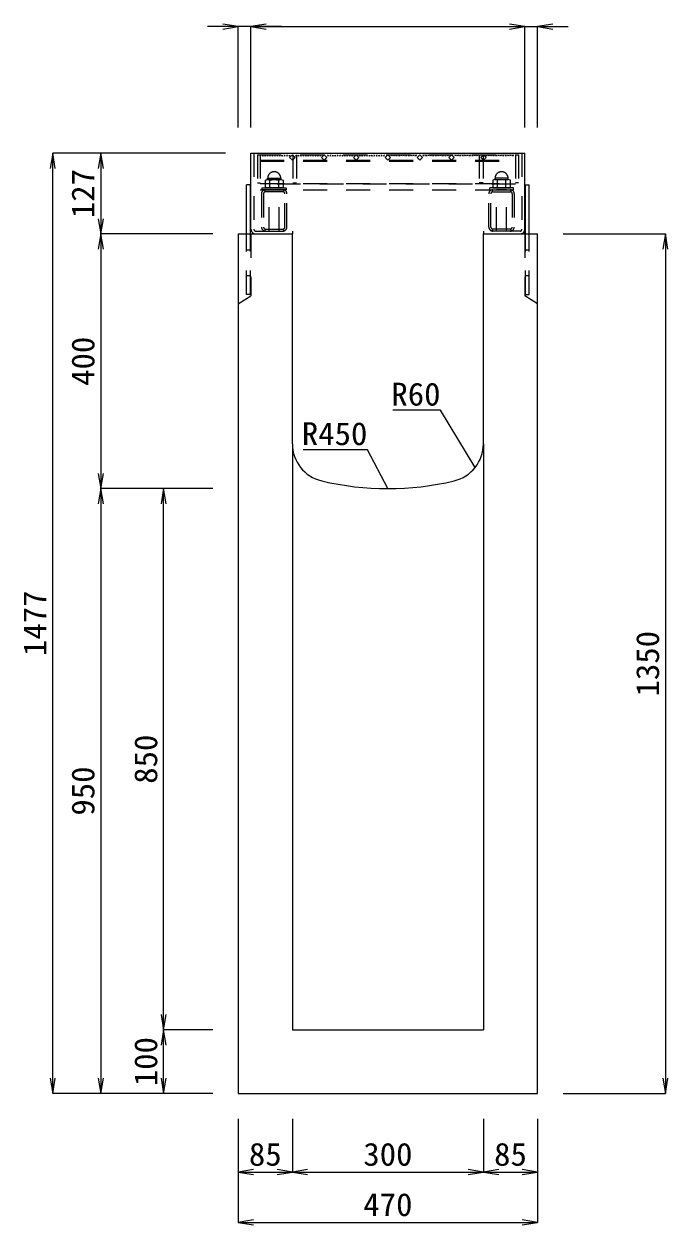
# Model space of a CAD drawing. Units: millimetres at full size; some dimension numbers follow another scale. Extents: x -734 to 58102, y 49499 to 87169.
# Drawn here: x 14238 to 15249, y 61970 to 63856 of the extents above; entities that cross this region are included whole.
import ezdxf
from ezdxf.enums import TextEntityAlignment as Align

# ---------------------------------------------------------------- set-up
doc = ezdxf.new("R2010")
doc.units = ezdxf.units.MM
doc.header["$LTSCALE"] = 50
doc.linetypes.add('USER1', pattern=[1.35, 0.75, -0.6])
for name, color, linetype, lineweight in [('寸法線', 7, 'Continuous', 13), ('引出線', 4, 'Continuous', 13), ('本体', 2, 'Continuous', 20), ('ｸﾞﾚｰﾁﾝｸﾞ', 7, 'USER1', 9)]:
    doc.layers.add(name, color=color, linetype=linetype, lineweight=lineweight)
doc.styles.add('ＭＳ 明朝', font='')
doc.styles.get('ＭＳ 明朝').set_extended_font_data('MS Mincho')

# ---------------------------------------------------------------- blocks, each defined once
blk = doc.blocks.new('open_arrow')
at = {"color": 0, "linetype": 'Continuous', "lineweight": -2}
blk.add_lwpolyline([(7.5, 1.25), (0, 0), (7.5, -1.25)], dxfattribs=at)

msp = doc.modelspace()

# ---------------------------------------------------------------- linework, layer by layer
at = {"layer": '寸法線'}
for p, q in [((14642.5, 63852.12), (14526.5, 63852.12)), ((14574.5, 63693.4), (14574.5, 63852.12)), ((14594.5, 63852.12), (15024.5, 63852.12)), ((14594.5, 63693.4), (14594.5, 63852.12)), ((14594.5, 63693.4), (14594.5, 63852.12)), ((14976.5, 63852.12), (15092.5, 63852.12)), ((15024.5, 63693.4), (15024.5, 63852.12)), ((15024.5, 63693.4), (15024.5, 63852.12)), ((15044.5, 63693.4), (15044.5, 63852.12)), ((14283.14, 62176.38), (14283.14, 63653.38)), ((14554.48, 63653.38), (14283.14, 63653.38)), ((14358.69, 63653.38), (14358.69, 63526.38)), ((14554.48, 63653.38), (14358.69, 63653.38)), ((14358.69, 63526.38), (14358.69, 63126.38)), ((14534.48, 63526.38), (14358.69, 63526.38)), ((14534.48, 63526.38), (14358.69, 63526.38)), ((15084.52, 63526.38), (15245.31, 63526.38)), ((15245.31, 63526.38), (15245.31, 62176.38)), ((14534.48, 63126.38), (14358.69, 63126.38)), ((14358.69, 63126.38), (14358.69, 62176.38)), ((14534.48, 63126.38), (14358.69, 63126.38)), ((14457.29, 62276.38), (14457.29, 63126.38)), ((14534.48, 63126.38), (14457.29, 63126.38)), ((14534.48, 62276.38), (14457.29, 62276.38)), ((14457.29, 62176.38), (14457.29, 62276.38)), ((14534.48, 62276.38), (14457.29, 62276.38)), ((14534.48, 62176.38), (14283.14, 62176.38)), ((14534.48, 62176.38), (14358.69, 62176.38)), ((14534.48, 62176.38), (14457.29, 62176.38)), ((15084.52, 62176.38), (15245.31, 62176.38)), ((14574.5, 62136.36), (14574.5, 61973.79)), ((14574.5, 62136.36), (14574.5, 62052.84)), ((14659.5, 62136.36), (14659.5, 62052.84)), ((14659.5, 62136.36), (14659.5, 62052.84)), ((14959.5, 62136.36), (14959.5, 62052.84)), ((14959.5, 62136.36), (14959.5, 62052.84)), ((15044.5, 62136.36), (15044.5, 61973.79)), ((15044.5, 62136.36), (15044.5, 62052.84)), ((14574.5, 62052.84), (14659.5, 62052.84)), ((14659.5, 62052.84), (14959.5, 62052.84)), ((14959.5, 62052.84), (15044.5, 62052.84)), ((14574.5, 61973.79), (15044.5, 61973.79))]:
    msp.add_line(p, q, dxfattribs=at)
at = {"layer": '引出線'}
for points in [[(14946.57, 63159.7), (14892.16, 63249.59), (14817.49, 63249.59)], [(14809.5, 63126.38), (14777.28, 63187.53), (14676.27, 63187.53)]]:
    msp.add_lwpolyline(points, dxfattribs=at)
at = {"layer": '本体'}
for p, q in [((14574.5, 63526.38), (14574.5, 62176.38)), ((14574.5, 63526.38), (14659.5, 63526.38)), ((14659.5, 63196.91), (14659.5, 63526.38)), ((14959.5, 63196.91), (14959.5, 63526.38)), ((14959.5, 63526.38), (15044.5, 63526.38)), ((15044.5, 62176.38), (15044.5, 63526.38)), ((14659.5, 63196.91), (14659.5, 62276.38)), ((14959.5, 63196.91), (14959.5, 62276.38)), ((14659.5, 62276.38), (14959.5, 62276.38)), ((14574.5, 62176.38), (15044.5, 62176.38))]:
    msp.add_line(p, q, dxfattribs=at)
at = {"layer": '本体', "linetype": 'USER1', "lineweight": 9}
for p, q in [((14594.51, 63526.38), (14594.51, 63429.38)), ((15024.51, 63526.38), (15024.51, 63429.38)), ((14574.51, 63416.88), (14594.51, 63429.38)), ((15044.51, 63416.88), (15024.51, 63429.38))]:
    msp.add_line(p, q, dxfattribs=at)
at = {"layer": '本体'}
for centre, radius, start, end in [((14719.5, 63196.91), 60, 180, 256.65785), ((14899.5, 63196.91), 60, 283.34237, 0), ((14809.5, 63576.38), 450, 256.65777, 283.34225)]:
    msp.add_arc(centre, radius, start, end, dxfattribs=at)
at = {"layer": 'ｸﾞﾚｰﾁﾝｸﾞ', "linetype": 'Continuous'}
for p, q in [((14594.5, 63653.38), (15024.5, 63653.38)), ((14594.5, 63534.01), (14594.5, 63653.38)), ((15024.5, 63526.38), (15024.5, 63653.38)), ((14593.5, 63603.38), (14587.5, 63603.38)), ((14587.5, 63526.38), (14587.5, 63603.38)), ((14593.5, 63526.38), (14593.5, 63603.38)), ((15025.5, 63603.38), (15031.5, 63603.38)), ((15025.5, 63526.38), (15025.5, 63603.38)), ((15031.5, 63526.38), (15031.5, 63603.38))]:
    msp.add_line(p, q, dxfattribs=at)
at = {"layer": 'ｸﾞﾚｰﾁﾝｸﾞ'}
for p, q in [((14599, 63653.38), (14599, 63533.88)), ((14604.5, 63650.88), (14604.5, 63606.88)), ((14609, 63650.88), (14609, 63606.88)), ((14609, 63650.88), (14609, 63595.88)), ((14612.2, 63650.88), (14613.1, 63648.78)), ((14613.1, 63648.78), (14614, 63650.88)), ((14616, 63650.88), (14616.9, 63648.78)), ((14616.9, 63648.78), (14617.8, 63650.88)), ((14619.8, 63650.88), (14620.7, 63648.78)), ((14620.7, 63648.78), (14621.6, 63650.88)), ((14623.6, 63650.88), (14624.5, 63648.78)), ((14624.5, 63648.78), (14625.4, 63650.88)), ((14627.4, 63650.88), (14628.3, 63648.78)), ((14628.3, 63648.78), (14629.2, 63650.88)), ((14631.2, 63650.88), (14632.1, 63648.78)), ((14632.1, 63648.78), (14633, 63650.88)), ((14635, 63650.88), (14635.9, 63648.78)), ((14635.9, 63648.78), (14636.8, 63650.88)), ((14638.8, 63650.88), (14639.7, 63648.78)), ((14639.7, 63648.78), (14640.6, 63650.88)), ((14642.6, 63650.88), (14643.5, 63648.78)), ((14643.5, 63648.78), (14644.4, 63650.88)), ((14646.4, 63650.88), (14647.3, 63648.78)), ((14647.3, 63648.78), (14648.2, 63650.88)), ((14650.2, 63650.88), (14651.1, 63648.78)), ((14651.1, 63648.78), (14652, 63650.88)), ((14654, 63650.88), (14654.9, 63648.78)), ((14654.9, 63648.78), (14655.8, 63650.88)), ((14659.5, 63650.88), (14655.26, 63646.64)), ((14655.26, 63646.64), (14659.5, 63642.4)), ((14663.74, 63646.64), (14659.5, 63650.88)), ((14659.5, 63642.4), (14663.74, 63646.64)), ((14660, 63650.88), (14660, 63606.88)), ((14664.5, 63650.88), (14665.4, 63648.78)), ((14665.4, 63648.78), (14666.3, 63650.88)), ((14666, 63650.88), (14666, 63606.88)), ((14668.3, 63650.88), (14669.2, 63648.78)), ((14669.2, 63648.78), (14670.1, 63650.88)), ((14672.1, 63650.88), (14673, 63648.78)), ((14673, 63648.78), (14673.9, 63650.88)), ((14675.9, 63650.88), (14676.8, 63648.78)), ((14676.8, 63648.78), (14677.7, 63650.88)), ((14679.7, 63650.88), (14680.6, 63648.78)), ((14680.6, 63648.78), (14681.5, 63650.88)), ((14683.5, 63650.88), (14684.4, 63648.78)), ((14684.4, 63648.78), (14685.3, 63650.88)), ((14687.3, 63650.88), (14688.2, 63648.78)), ((14688.2, 63648.78), (14689.1, 63650.88)), ((14691.1, 63650.88), (14692, 63648.78)), ((14692, 63648.78), (14692.9, 63650.88)), ((14694.9, 63650.88), (14695.8, 63648.78)), ((14695.8, 63648.78), (14696.7, 63650.88)), ((14698.7, 63650.88), (14699.6, 63648.78)), ((14699.6, 63648.78), (14700.5, 63650.88)), ((14702.5, 63650.88), (14703.4, 63648.78)), ((14703.4, 63648.78), (14704.3, 63650.88)), ((14709.5, 63650.88), (14705.26, 63646.64)), ((14705.26, 63646.64), (14709.5, 63642.4)), ((14713.74, 63646.64), (14709.5, 63650.88)), ((14709.5, 63642.4), (14713.74, 63646.64)), ((14714.5, 63650.88), (14715.4, 63648.78)), ((14715.4, 63648.78), (14716.3, 63650.88)), ((14718.3, 63650.88), (14719.2, 63648.78)), ((14719.2, 63648.78), (14720.1, 63650.88)), ((14722.1, 63650.88), (14723, 63648.78)), ((14723, 63648.78), (14723.9, 63650.88)), ((14725.9, 63650.88), (14726.8, 63648.78)), ((14726.8, 63648.78), (14727.7, 63650.88)), ((14729.7, 63650.88), (14730.6, 63648.78)), ((14730.6, 63648.78), (14731.5, 63650.88)), ((14733.5, 63650.88), (14734.4, 63648.78)), ((14734.4, 63648.78), (14735.3, 63650.88)), ((14737.3, 63650.88), (14738.2, 63648.78)), ((14738.2, 63648.78), (14739.1, 63650.88)), ((14741.1, 63650.88), (14742, 63648.78)), ((14742, 63648.78), (14742.9, 63650.88)), ((14744.9, 63650.88), (14745.8, 63648.78)), ((14745.8, 63648.78), (14746.7, 63650.88)), ((14748.7, 63650.88), (14749.6, 63648.78)), ((14749.6, 63648.78), (14750.5, 63650.88)), ((14752.5, 63650.88), (14753.4, 63648.78)), ((14753.4, 63648.78), (14754.3, 63650.88)), ((14759.5, 63650.88), (14755.26, 63646.64)), ((14755.26, 63646.64), (14759.5, 63642.4)), ((14763.74, 63646.64), (14759.5, 63650.88)), ((14759.5, 63642.4), (14763.74, 63646.64)), ((14764.5, 63650.88), (14765.4, 63648.78)), ((14765.4, 63648.78), (14766.3, 63650.88)), ((14768.3, 63650.88), (14769.2, 63648.78)), ((14769.2, 63648.78), (14770.1, 63650.88)), ((14772.1, 63650.88), (14773, 63648.78)), ((14773, 63648.78), (14773.9, 63650.88)), ((14775.9, 63650.88), (14776.8, 63648.78)), ((14776.8, 63648.78), (14777.7, 63650.88)), ((14779.7, 63650.88), (14780.6, 63648.78)), ((14780.6, 63648.78), (14781.5, 63650.88)), ((14783.5, 63650.88), (14784.4, 63648.78)), ((14784.4, 63648.78), (14785.3, 63650.88)), ((14787.3, 63650.88), (14788.2, 63648.78)), ((14788.2, 63648.78), (14789.1, 63650.88)), ((14791.1, 63650.88), (14792, 63648.78)), ((14792, 63648.78), (14792.9, 63650.88)), ((14794.9, 63650.88), (14795.8, 63648.78)), ((14795.8, 63648.78), (14796.7, 63650.88)), ((14798.7, 63650.88), (14799.6, 63648.78)), ((14799.6, 63648.78), (14800.5, 63650.88)), ((14802.5, 63650.88), (14803.4, 63648.78)), ((14803.4, 63648.78), (14804.3, 63650.88)), ((14809.5, 63650.88), (14805.26, 63646.64)), ((14805.26, 63646.64), (14809.5, 63642.4)), ((14809.5, 63650.88), (14813.74, 63646.64)), ((14813.74, 63646.64), (14809.5, 63642.4)), ((14815.6, 63648.78), (14814.7, 63650.88)), ((14816.5, 63650.88), (14815.6, 63648.78)), ((14819.4, 63648.78), (14818.5, 63650.88)), ((14820.3, 63650.88), (14819.4, 63648.78)), ((14823.2, 63648.78), (14822.3, 63650.88)), ((14824.1, 63650.88), (14823.2, 63648.78)), ((14827, 63648.78), (14826.1, 63650.88)), ((14827.9, 63650.88), (14827, 63648.78)), ((14830.8, 63648.78), (14829.9, 63650.88)), ((14831.7, 63650.88), (14830.8, 63648.78)), ((14834.6, 63648.78), (14833.7, 63650.88)), ((14835.5, 63650.88), (14834.6, 63648.78)), ((14838.4, 63648.78), (14837.5, 63650.88)), ((14839.3, 63650.88), (14838.4, 63648.78)), ((14842.2, 63648.78), (14841.3, 63650.88)), ((14843.1, 63650.88), (14842.2, 63648.78)), ((14846, 63648.78), (14845.1, 63650.88)), ((14846.9, 63650.88), (14846, 63648.78)), ((14849.8, 63648.78), (14848.9, 63650.88)), ((14850.7, 63650.88), (14849.8, 63648.78)), ((14853.6, 63648.78), (14852.7, 63650.88)), ((14854.5, 63650.88), (14853.6, 63648.78)), ((14855.26, 63646.64), (14859.5, 63650.88)), ((14859.5, 63642.4), (14855.26, 63646.64)), ((14859.5, 63650.88), (14863.74, 63646.64)), ((14863.74, 63646.64), (14859.5, 63642.4)), ((14865.6, 63648.78), (14864.7, 63650.88)), ((14866.5, 63650.88), (14865.6, 63648.78)), ((14869.4, 63648.78), (14868.5, 63650.88)), ((14870.3, 63650.88), (14869.4, 63648.78)), ((14873.2, 63648.78), (14872.3, 63650.88)), ((14874.1, 63650.88), (14873.2, 63648.78)), ((14877, 63648.78), (14876.1, 63650.88)), ((14877.9, 63650.88), (14877, 63648.78)), ((14880.8, 63648.78), (14879.9, 63650.88)), ((14881.7, 63650.88), (14880.8, 63648.78)), ((14884.6, 63648.78), (14883.7, 63650.88)), ((14885.5, 63650.88), (14884.6, 63648.78)), ((14888.4, 63648.78), (14887.5, 63650.88)), ((14889.3, 63650.88), (14888.4, 63648.78)), ((14892.2, 63648.78), (14891.3, 63650.88)), ((14893.1, 63650.88), (14892.2, 63648.78)), ((14896, 63648.78), (14895.1, 63650.88)), ((14896.9, 63650.88), (14896, 63648.78)), ((14899.8, 63648.78), (14898.9, 63650.88)), ((14900.7, 63650.88), (14899.8, 63648.78)), ((14903.6, 63648.78), (14902.7, 63650.88)), ((14904.5, 63650.88), (14903.6, 63648.78)), ((14905.26, 63646.64), (14909.5, 63650.88)), ((14909.5, 63642.4), (14905.26, 63646.64)), ((14909.5, 63650.88), (14913.74, 63646.64)), ((14913.74, 63646.64), (14909.5, 63642.4)), ((14915.6, 63648.78), (14914.7, 63650.88)), ((14916.5, 63650.88), (14915.6, 63648.78)), ((14919.4, 63648.78), (14918.5, 63650.88)), ((14920.3, 63650.88), (14919.4, 63648.78)), ((14923.2, 63648.78), (14922.3, 63650.88)), ((14924.1, 63650.88), (14923.2, 63648.78)), ((14927, 63648.78), (14926.1, 63650.88)), ((14927.9, 63650.88), (14927, 63648.78)), ((14930.8, 63648.78), (14929.9, 63650.88)), ((14931.7, 63650.88), (14930.8, 63648.78)), ((14934.6, 63648.78), (14933.7, 63650.88)), ((14935.5, 63650.88), (14934.6, 63648.78)), ((14938.4, 63648.78), (14937.5, 63650.88)), ((14939.3, 63650.88), (14938.4, 63648.78)), ((14942.2, 63648.78), (14941.3, 63650.88)), ((14943.1, 63650.88), (14942.2, 63648.78)), ((14946, 63648.78), (14945.1, 63650.88)), ((14946.9, 63650.88), (14946, 63648.78)), ((14949.8, 63648.78), (14948.9, 63650.88)), ((14950.7, 63650.88), (14949.8, 63648.78)), ((14953.6, 63648.78), (14952.7, 63650.88)), ((14953, 63650.88), (14953, 63606.88)), ((14954.5, 63650.88), (14953.6, 63648.78)), ((14955.26, 63646.64), (14959.5, 63650.88)), ((14959.5, 63642.4), (14955.26, 63646.64)), ((14959, 63650.88), (14959, 63606.88)), ((14959.5, 63650.88), (14963.74, 63646.64)), ((14963.74, 63646.64), (14959.5, 63642.4)), ((14964.1, 63648.78), (14963.2, 63650.88)), ((14965, 63650.88), (14964.1, 63648.78)), ((14967.9, 63648.78), (14967, 63650.88)), ((14968.8, 63650.88), (14967.9, 63648.78)), ((14971.7, 63648.78), (14970.8, 63650.88)), ((14972.6, 63650.88), (14971.7, 63648.78)), ((14975.5, 63648.78), (14974.6, 63650.88)), ((14976.4, 63650.88), (14975.5, 63648.78)), ((14979.3, 63648.78), (14978.4, 63650.88)), ((14980.2, 63650.88), (14979.3, 63648.78)), ((14983.1, 63648.78), (14982.2, 63650.88)), ((14984, 63650.88), (14983.1, 63648.78)), ((14986.9, 63648.78), (14986, 63650.88)), ((14987.8, 63650.88), (14986.9, 63648.78)), ((14990.7, 63648.78), (14989.8, 63650.88)), ((14991.6, 63650.88), (14990.7, 63648.78)), ((14994.5, 63648.78), (14993.6, 63650.88)), ((14995.4, 63650.88), (14994.5, 63648.78)), ((14998.3, 63648.78), (14997.4, 63650.88)), ((14999.2, 63650.88), (14998.3, 63648.78)), ((15002.1, 63648.78), (15001.2, 63650.88)), ((15003, 63650.88), (15002.1, 63648.78)), ((15005.9, 63648.78), (15005, 63650.88)), ((15006.8, 63650.88), (15005.9, 63648.78)), ((15010, 63650.88), (15010, 63606.88)), ((15010, 63650.88), (15010, 63595.88)), ((15014.5, 63650.88), (15014.5, 63606.88)), ((15020, 63653.38), (15020, 63533.88)), ((14609, 63642.38), (15010, 63642.38)), ((14609, 63640.88), (15010, 63640.88)), ((14659.5, 63642.4), (14660, 63642.9)), ((14959.5, 63642.4), (14959, 63642.9)), ((14617.15, 63610.68), (14620.61, 63611.88)), ((14617.15, 63598.88), (14617.15, 63610.68)), ((14620.61, 63613.88), (14641.39, 63613.88)), ((14620.61, 63611.88), (14620.61, 63613.88)), ((14620.61, 63611.88), (14624.08, 63610.68)), ((14641.39, 63611.88), (14620.61, 63611.88)), ((14624.08, 63610.68), (14631, 63611.88)), ((14624.08, 63598.88), (14624.08, 63610.68)), ((14631, 63611.88), (14637.93, 63610.68)), ((14637.93, 63610.68), (14641.39, 63611.88)), ((14637.93, 63610.68), (14637.93, 63598.88)), ((14641.39, 63613.88), (14641.39, 63611.88)), ((14641.39, 63611.88), (14644.85, 63610.68)), ((14644.85, 63610.68), (14644.85, 63598.88)), ((14977.61, 63611.88), (14974.15, 63610.68)), ((14974.15, 63610.68), (14974.15, 63598.88)), ((14998.39, 63613.88), (14977.61, 63613.88)), ((14977.61, 63613.88), (14977.61, 63611.88)), ((14981.07, 63610.68), (14977.61, 63611.88)), ((14977.61, 63611.88), (14998.39, 63611.88)), ((14988, 63611.88), (14981.07, 63610.68)), ((14981.07, 63610.68), (14981.07, 63598.88)), ((14994.92, 63610.68), (14988, 63611.88)), ((14998.39, 63611.88), (14994.92, 63610.68)), ((14994.92, 63598.88), (14994.92, 63610.68)), ((14998.39, 63611.88), (14998.39, 63613.88)), ((15001.85, 63610.68), (14998.39, 63611.88)), ((15001.85, 63598.88), (15001.85, 63610.68)), ((14604.5, 63606.88), (14609, 63606.88)), ((14609, 63605.88), (15010, 63605.88)), ((15010, 63604.38), (14609, 63604.38)), ((14609, 63595.88), (15010, 63595.88)), ((14611, 63589.48), (14611, 63537.28)), ((14612, 63598.88), (14650, 63598.88)), ((14612, 63598.88), (14631, 63598.88)), ((14612, 63595.88), (14612, 63598.88)), ((14650, 63595.88), (14612, 63595.88)), ((14614.2, 63589.48), (14614.2, 63537.28)), ((14616.5, 63595.82), (14616.5, 63592.55)), ((14631, 63598.88), (14617.15, 63598.88)), ((14644.6, 63595.88), (14617.4, 63595.88)), ((14644.6, 63595.88), (14617.4, 63595.88)), ((14644.6, 63592.68), (14617.4, 63592.68)), ((14623, 63530.88), (14623, 63595.88)), ((14623, 63595.88), (14639, 63595.88)), ((14631, 63598.88), (14624.08, 63598.88)), ((14644.85, 63598.88), (14631, 63598.88)), ((14639, 63530.88), (14639, 63595.88)), ((14645.5, 63595.82), (14645.5, 63592.55)), ((14647.8, 63537.28), (14647.8, 63589.48)), ((14650, 63598.88), (14650, 63595.88)), ((14651, 63537.28), (14651, 63589.48)), ((14660, 63606.88), (14666, 63606.88)), ((14959, 63606.88), (14953, 63606.88)), ((14968, 63537.28), (14968, 63589.48)), ((15007, 63598.88), (14969, 63598.88)), ((14969, 63598.88), (14969, 63595.88)), ((14969, 63595.88), (15007, 63595.88)), ((14971.2, 63537.28), (14971.2, 63589.48)), ((14973.5, 63595.82), (14973.5, 63592.55)), ((14974.15, 63598.88), (14988, 63598.88)), ((14974.4, 63595.88), (15001.6, 63595.88)), ((14974.4, 63595.88), (15001.6, 63595.88)), ((14974.4, 63592.68), (15001.6, 63592.68)), ((14980, 63530.88), (14980, 63595.88)), ((14996, 63595.88), (14980, 63595.88)), ((14988, 63598.88), (15001.85, 63598.88)), ((15007, 63598.88), (14988, 63598.88)), ((14988, 63598.88), (14994.92, 63598.88)), ((14996, 63530.88), (14996, 63595.88)), ((15002.5, 63595.82), (15002.5, 63592.55)), ((15004.8, 63589.48), (15004.8, 63537.28)), ((15007, 63595.88), (15007, 63598.88)), ((15008, 63589.48), (15008, 63537.28)), ((15014.5, 63606.88), (15010, 63606.88)), ((14616.5, 63534.21), (14616.5, 63530.95)), ((14617.4, 63534.08), (14644.6, 63534.08)), ((14645.5, 63534.21), (14645.5, 63530.95)), ((14973.5, 63534.21), (14973.5, 63530.95)), ((15001.6, 63534.08), (14974.4, 63534.08)), ((15002.5, 63534.21), (15002.5, 63530.95)), ((14587.5, 63431.38), (14587.5, 63526.38)), ((14593.5, 63431.38), (14593.5, 63526.38)), ((14602, 63530.88), (14659.5, 63530.88)), ((14617.4, 63530.88), (14644.6, 63530.88)), ((14659.5, 63530.88), (14659.5, 63526.38)), ((15017, 63530.88), (14959.5, 63530.88)), ((14959.5, 63530.88), (14959.5, 63526.38)), ((15001.6, 63530.88), (14974.4, 63530.88)), ((15025.5, 63431.38), (15025.5, 63526.38)), ((15031.5, 63431.38), (15031.5, 63526.38)), ((14587.5, 63501.38), (14593.5, 63501.38)), ((15025.5, 63501.38), (15031.5, 63501.38)), ((14587.5, 63461.38), (14593.5, 63461.38)), ((15025.5, 63461.38), (15031.5, 63461.38)), ((14593.5, 63431.38), (14587.5, 63431.38)), ((15025.5, 63431.38), (15031.5, 63431.38))]:
    msp.add_line(p, q, dxfattribs=at)
at = {"layer": 'ｸﾞﾚｰﾁﾝｸﾞ', "lineweight": 5}
msp.add_line((14604.5, 63650.88), (15014.5, 63650.88), dxfattribs=at)
at = {"layer": 'ｸﾞﾚｰﾁﾝｸﾞ'}
for centre, radius, start, end in [((14631, 63613.88), 10.25, 0, 180), ((14988, 63613.88), 10.25, 0, 180), ((14617.4, 63589.48), 6.4, 90, 180), ((14617.4, 63589.48), 3.2, 90, 180), ((14644.6, 63589.48), 6.4, 0, 90), ((14644.6, 63589.48), 3.2, 0, 90), ((14974.4, 63589.48), 6.4, 90, 180), ((14974.4, 63589.48), 3.2, 90, 180), ((15001.6, 63589.48), 6.4, 0, 90), ((15001.6, 63589.48), 3.2, 0, 90), ((14602, 63533.88), 7.5, 179.01874, 270), ((14602, 63533.88), 3, 180, 270), ((14617.4, 63537.28), 6.4, 180, 270), ((14617.4, 63537.28), 3.2, 180, 270), ((14644.6, 63537.28), 6.4, 270, 0), ((14644.6, 63537.28), 3.2, 270, 0), ((14974.4, 63537.28), 6.4, 180, 270), ((14974.4, 63537.28), 3.2, 180, 270), ((15001.6, 63537.28), 6.4, 270, 0), ((15001.6, 63537.28), 3.2, 270, 0), ((15017, 63533.88), 7.5, 270, 0), ((15017, 63533.88), 3, 270, 0)]:
    msp.add_arc(centre, radius, start, end, dxfattribs=at)

# ---------------------------------------------------------------- block references
at = {"layer": '寸法線', "xscale": 3.2, "yscale": 3.2}
for p, rotation in [((14574.5, 63852.12), 180), ((15024.5, 63852.12), 180), ((15024.5, 63852.12), 180), ((14283.14, 63653.38), 270), ((14358.69, 63653.38), 270), ((14358.69, 63526.38), 90), ((14358.69, 63526.38), 270), ((15245.31, 63526.38), 270), ((14358.69, 63126.38), 90), ((14358.69, 63126.38), 270), ((14457.29, 63126.38), 270), ((14457.29, 62276.38), 90), ((14457.29, 62276.38), 270), ((14283.14, 62176.38), 90), ((14358.69, 62176.38), 90), ((14457.29, 62176.38), 90), ((15245.31, 62176.38), 90), ((14659.5, 62052.84), 180), ((14959.5, 62052.84), 180), ((15044.5, 62052.84), 180), ((15044.5, 61973.79), 180)]:
    msp.add_blockref('open_arrow', p, dxfattribs=dict(at, rotation=rotation))
for p in [(14594.5, 63852.12), (14594.5, 63852.12), (15044.5, 63852.12), (14574.5, 62052.84), (14659.5, 62052.84), (14959.5, 62052.84), (14574.5, 61973.79)]:
    msp.add_blockref('open_arrow', p, dxfattribs=at)
at = {"layer": '引出線', "xscale": 0.0533, "yscale": 0.0533}
for p, rotation in [((14946.57, 63159.7), 121.2), ((14809.5, 63126.38), 117.8)]:
    msp.add_blockref('open_arrow', p, dxfattribs=dict(at, rotation=rotation))

# ---------------------------------------------------------------- texts
at = {"layer": '寸法線', "style": 'ＭＳ 明朝', "width": 1.05}
for s, p in [('127', (14330.67, 63589.88)), ('400', (14330.67, 63326.38)), ('1477', (14255.12, 62914.88)), ('1350', (15217.29, 62851.38)), ('850', (14429.27, 62701.38)), ('950', (14330.67, 62651.38)), ('100', (14429.27, 62226.38))]:
    msp.add_text(s, height=36.03, rotation=90, dxfattribs=at).set_placement(p, align=Align.MIDDLE_CENTER)
for s, p in [('85', (14617, 62080.86)), ('300', (14809.5, 62080.86)), ('85', (15002, 62080.86)), ('470', (14809.5, 62001.81))]:
    msp.add_text(s, height=36.03, dxfattribs=at).set_placement(p, align=Align.MIDDLE_CENTER)
at = {"layer": '引出線', "style": 'ＭＳ 明朝', "width": 1.05}
for s, p in [('R60', (14892.16, 63292.79)), ('R450', (14777.28, 63230.73))]:
    msp.add_text(s, height=36.03, dxfattribs=at).set_placement(p, align=Align.TOP_RIGHT)

doc.saveas('drawing.dxf')
